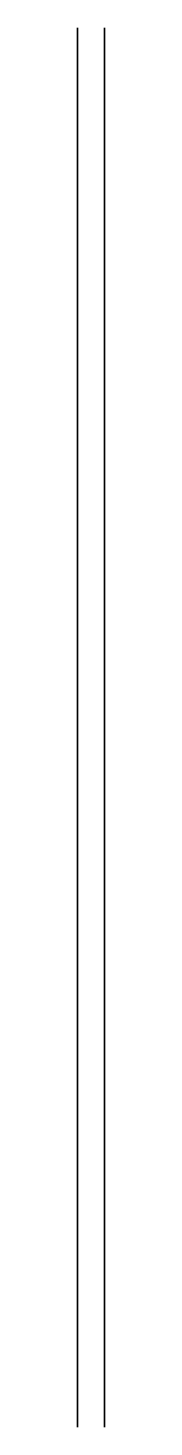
# Model space of a CAD drawing. Header units: centimetres. Extents: x 0 to 0.3, y -8.3 to 8.3.
import ezdxf

# ---------------------------------------------------------------- set-up
doc = ezdxf.new("R2010")
doc.units = ezdxf.units.CM
doc.header["$MEASUREMENT"] = 0
for name, color, linetype in [('componant_holder_board v1_Sketch1', 7, 'Continuous'), ('componant_holder_board v1_Sketch2', 7, 'Continuous'), ('componant_holder_board v1_Sketch3', 7, 'Continuous'), ('componant_holder_board v1_Sketch4', 7, 'Continuous'), ('componant_holder_board v1_Sketch5', 7, 'Continuous')]:
    doc.layers.add(name, color=color, linetype=linetype)

msp = doc.modelspace()

# ---------------------------------------------------------------- linework, layer by layer
at = {"layer": 'componant_holder_board v1_Sketch1'}
for p, q in [((0, -8.255, -6.35), (0, 8.255, -6.35)), ((0, 8.255, 6.35), (0, -8.255, 6.35)), ((0, 8.255, -6.35), (0, 8.255, 6.35)), ((0, 8.255, 6.35), (0, -8.255, -6.35)), ((0, -8.255, 6.35), (0, 8.255, -6.35)), ((0, -8.255, 6.35), (0, -8.255, -6.35))]:
    msp.add_line(p, q, dxfattribs=at)
msp.add_point((0, 0), dxfattribs=at)
msp.add_point((0, 0), dxfattribs=at)
at = {"layer": 'componant_holder_board v1_Sketch2'}
for p, q in [((0.318, -8.255, -6.35), (0.318, 8.255, -6.35)), ((0.318, 8.255, -6.35), (0.318, 8.255, 6.35)), ((0.318, 8.255, 6.35), (0.318, -8.255, 6.35)), ((0.318, -8.255, 6.35), (0.318, -8.255, -6.35))]:
    msp.add_line(p, q, dxfattribs=at)
msp.add_point((0.318, 0), dxfattribs=at)
at = {"layer": 'componant_holder_board v1_Sketch3'}
for p, q in [((0.318, -8.255, -6.35), (0.318, 8.255, -6.35)), ((0.318, -8.255, 6.35), (0.318, -8.255, -6.35))]:
    msp.add_line(p, q, dxfattribs=at)
at = {"layer": 'componant_holder_board v1_Sketch3', "extrusion": (1, 0, 0)}
for centre in [(6.985, -2.54, 0.318), (2.328, -2.54, 0.318), (-2.328, -2.54, 0.318), (-6.985, -2.54, 0.318)]:
    msp.add_circle(centre, 0.159, dxfattribs=at)
at = {"layer": 'componant_holder_board v1_Sketch3'}
for p in [(0.318, 6.985, -2.54), (0.318, 2.328, -2.54), (0.318, 0), (0.318, -2.328, -2.54)]:
    msp.add_point(p, dxfattribs=at)
at = {"layer": 'componant_holder_board v1_Sketch4'}
for p, q in [((0.318, 8.255, 6.35), (0.318, -8.255, 6.35)), ((0.318, -8.255, 6.35), (0.318, -8.255, -6.35))]:
    msp.add_line(p, q, dxfattribs=at)
at = {"layer": 'componant_holder_board v1_Sketch4', "extrusion": (1, 0, 0)}
for centre in [(-2.54, 5.08, 0.318), (-2.54, 1.27, 0.318), (-6.985, 1.27, 0.318), (-6.985, 5.08, 0.318)]:
    msp.add_circle(centre, 0.159, dxfattribs=at)
at = {"layer": 'componant_holder_board v1_Sketch4'}
for p in [(0.318, 0), (0.318, -2.54, 5.08), (0.318, -2.54, 1.27), (0.318, -6.985, 1.27)]:
    msp.add_point(p, dxfattribs=at)
at = {"layer": 'componant_holder_board v1_Sketch5'}
for p, q in [((0.318, 8.255, 6.35), (0.318, -8.255, 6.35)), ((0.318, 8.255, -6.35), (0.318, 8.255, 6.35))]:
    msp.add_line(p, q, dxfattribs=at)
at = {"layer": 'componant_holder_board v1_Sketch5', "extrusion": (1, 0, 0)}
msp.add_circle((6.985, 5.08, 0.318), 0.159, dxfattribs=at)
at = {"layer": 'componant_holder_board v1_Sketch5'}
msp.add_point((0.318, 0), dxfattribs=at)

doc.saveas('drawing.dxf')
